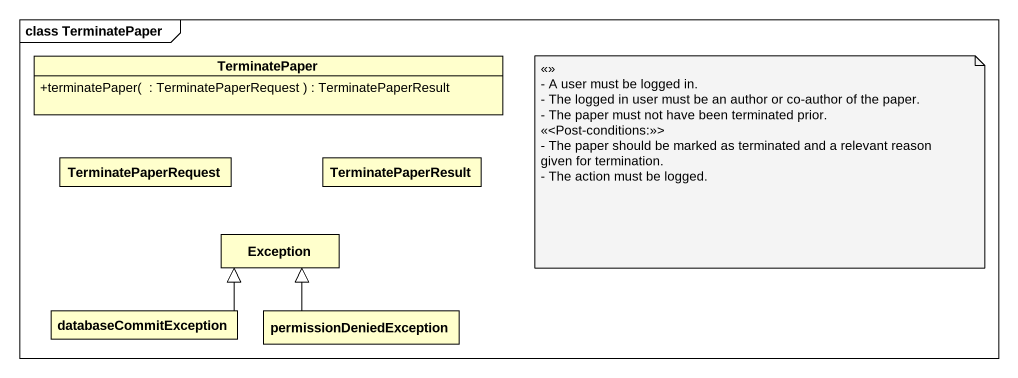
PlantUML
@startuml
mainframe class TerminatePaper
hide circle
hide empty members
skinparam classAttributeIconSize 0
class TerminatePaper {
  +terminatePaper(  : TerminatePaperRequest ) : TerminatePaperResult
}
class TerminatePaperRequest
class TerminatePaperResult
class "Exception" as Exception_
class databaseCommitException
class permissionDeniedException
databaseCommitException -right-|> Exception_
permissionDeniedException -up-|> Exception_
note as N1
  <<>>
  - A user must be logged in.
  - The logged in user must be an author or co-author of the paper.
  - The paper must not have been terminated prior.
  <<<Post-conditions:>>>
  - The paper should be marked as terminated and a relevant reason given for termination.
  - The action must be logged.
end note
@enduml
